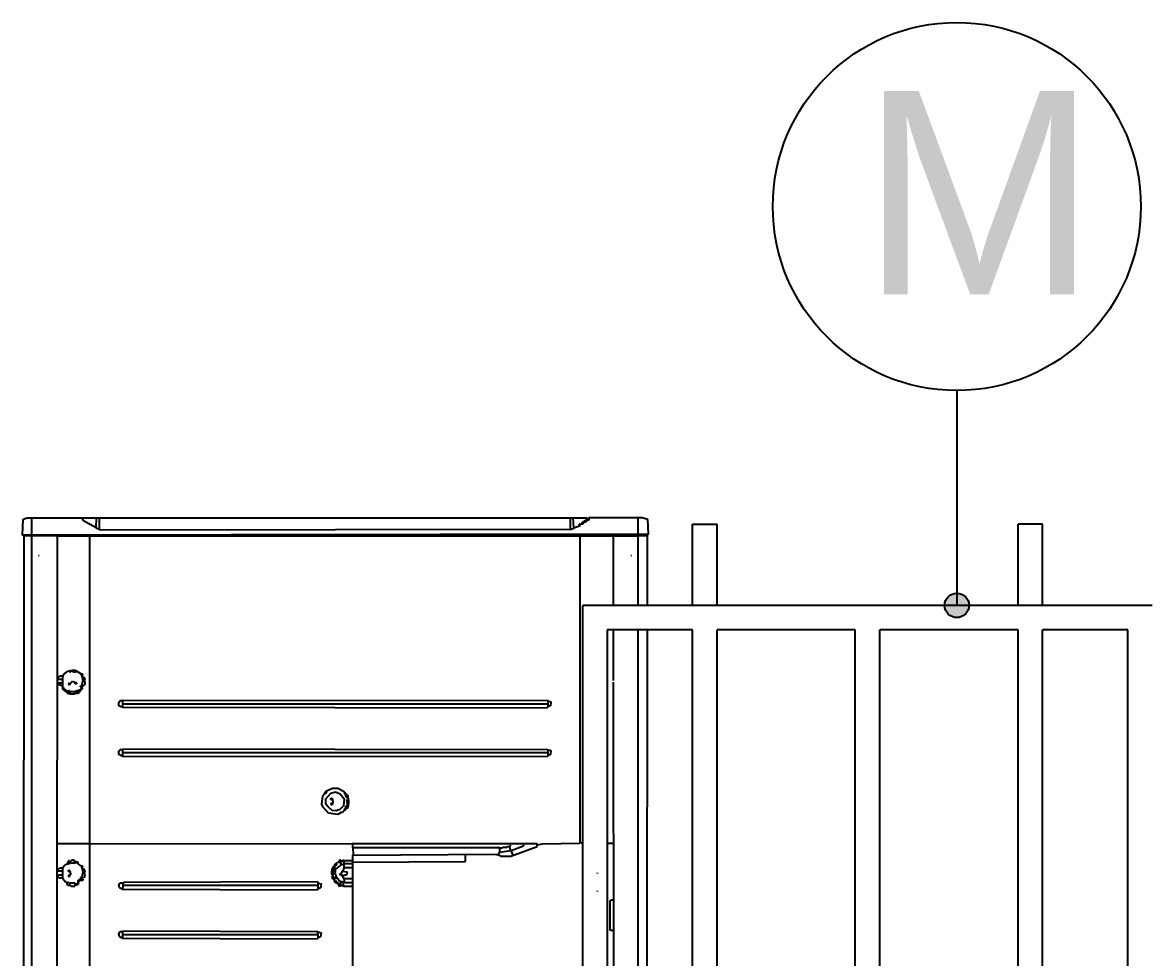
# Model space of a CAD drawing. Extents: x 3792242 to 5145247, y -1546315 to -1031918.
# Drawn here: x 4214441 to 4215822, y -1514847 to -1513697 of the extents above; entities that cross this region are included whole.
import ezdxf

# ---------------------------------------------------------------- set-up
doc = ezdxf.new("R2010")
doc.units = 0
doc.header["$MEASUREMENT"] = 0
for name, color, linetype in [('TENKÁ', 7, 'CONTINUOUS'), ('tzb', 153, 'CONTINUOUS'), ('ZZ-chladenie', 133, 'CONTINUOUS')]:
    doc.layers.add(name, color=color, linetype=linetype)
doc.styles.add('ARIAL', font='arial.ttf')

msp = doc.modelspace()

# ---------------------------------------------------------------- hatches: boundary and pattern name
at = {"layer": 'TENKÁ', "ltscale": 0.25}
h = msp.add_hatch(color=256, dxfattribs=at)
h.dxf.hatch_style = 1
h.paths.add_polyline_path([(4215574.085, -1514413.77, 1), (4215604.085, -1514413.77, 1)])

# ---------------------------------------------------------------- linework, layer by layer
msp.add_line((4215589.085, -1514149.711), (4215589.085, -1514413.77), dxfattribs=at)
at = {"layer": 'TENKÁ', "color": 8}
for p, q in [((4215264.314, -1514413.77), (4215264.314, -1514313.77)), ((4215264.314, -1514313.77), (4215294.314, -1514313.77)), ((4215294.314, -1514413.77), (4215294.314, -1514313.77)), ((4215694.314, -1514313.77), (4215664.314, -1514313.77)), ((4215664.314, -1514413.77), (4215664.314, -1514313.77)), ((4215694.314, -1514413.77), (4215694.314, -1514313.77))]:
    msp.add_line(p, q, dxfattribs=at)
at = {"layer": 'TENKÁ', "ltscale": 0.25}
for centre, radius in [((4215589.085, -1513923.539), 226.172), ((4215589.085, -1514413.77), 15)]:
    msp.add_circle(centre, radius, dxfattribs=at)
at = {"layer": 'tzb', "color": 8, "ltscale": 0.25}
for p, q in [((4215129.314, -1517523.77), (4215129.314, -1514413.77)), ((4215829.314, -1514413.77), (4215129.314, -1514413.77)), ((4215159.314, -1514443.77), (4215159.314, -1515953.77)), ((4215264.314, -1514443.77), (4215159.314, -1514443.77)), ((4215264.314, -1515953.77), (4215264.314, -1514443.77)), ((4215464.314, -1514443.77), (4215294.314, -1514443.77)), ((4215294.314, -1515953.77), (4215294.314, -1514443.77)), ((4215464.314, -1515953.77), (4215464.314, -1514443.77)), ((4215664.314, -1514443.77), (4215494.314, -1514443.77)), ((4215494.314, -1515953.77), (4215494.314, -1514443.77)), ((4215664.314, -1515953.77), (4215664.314, -1514443.77)), ((4215799.314, -1514443.77), (4215694.314, -1514443.77)), ((4215694.314, -1515953.77), (4215694.314, -1514443.77)), ((4215799.314, -1515953.77), (4215799.314, -1514443.77))]:
    msp.add_line(p, q, dxfattribs=at)
at = {"layer": 'ZZ-chladenie', "color": 9}
for p, q in [((4214440.599, -1514327.484), (4214441.305, -1514307.714)), ((4214441.305, -1514307.714), (4214446.247, -1514306.302)), ((4214446.247, -1514306.302), (4215134.649, -1514306.302)), ((4214451.896, -1515372.443), (4214451.896, -1514306.302)), ((4214514.028, -1514306.302), (4214514.028, -1514305.597)), ((4214515.441, -1514309.833), (4214514.028, -1514306.302)), ((4214530.973, -1514318.305), (4214515.441, -1514309.833)), ((4214530.973, -1514319.012), (4214531.68, -1514305.597)), ((4214535.21, -1514320.424), (4214535.21, -1514305.597)), ((4215114.174, -1514320.424), (4215114.174, -1514305.597)), ((4215118.41, -1514319.012), (4215117.704, -1514305.597)), ((4215126.176, -1514314.069), (4215124.764, -1514314.069)), ((4215124.764, -1514314.069), (4215124.764, -1514315.481)), ((4215126.176, -1514314.069), (4215126.883, -1514314.069)), ((4215126.176, -1514315.481), (4215126.176, -1514314.069)), ((4215126.883, -1514314.069), (4215127.588, -1514313.363)), ((4215127.588, -1514313.363), (4215128.295, -1514313.363)), ((4215131.119, -1514311.951), (4215128.295, -1514311.951)), ((4215128.295, -1514311.951), (4215128.295, -1514313.363)), ((4215128.295, -1514313.363), (4215129.707, -1514313.363)), ((4215129.707, -1514313.363), (4215129.707, -1514311.951)), ((4215133.943, -1514308.421), (4215130.413, -1514310.539)), ((4215130.413, -1514310.539), (4215130.413, -1514311.951)), ((4215135.355, -1514309.126), (4215131.119, -1514311.951)), ((4215132.531, -1514309.833), (4215131.825, -1514310.539)), ((4215131.825, -1514311.245), (4215131.825, -1514311.951)), ((4215133.237, -1514310.539), (4215132.531, -1514309.833)), ((4215133.237, -1514310.539), (4215133.943, -1514310.539)), ((4215135.355, -1514308.421), (4215133.943, -1514308.421)), ((4215133.943, -1514309.833), (4215133.943, -1514309.126)), ((4215133.943, -1514310.539), (4215133.943, -1514309.833)), ((4215134.649, -1514306.302), (4215135.355, -1514308.421)), ((4215135.355, -1514308.421), (4215136.062, -1514307.714)), ((4215135.355, -1514309.126), (4215135.355, -1514309.833)), ((4215136.767, -1514309.126), (4215135.355, -1514309.126)), ((4215136.062, -1514307.714), (4215136.767, -1514307.714)), ((4215202.43, -1514306.302), (4215136.767, -1514306.302)), ((4215136.767, -1514306.302), (4215136.767, -1514309.126)), ((4215197.488, -1514413.77), (4215197.488, -1514306.302)), ((4215209.491, -1514308.421), (4215202.43, -1514306.302)), ((4215210.197, -1514326.072), (4215209.491, -1514308.421)), ((4215210.197, -1514326.072), (4214440.599, -1514327.484)), ((4214442.717, -1514328.19), (4214440.599, -1514327.484)), ((4214530.973, -1514318.305), (4214531.68, -1514317.6)), ((4214536.622, -1514321.13), (4214530.973, -1514319.012)), ((4215114.174, -1514320.424), (4214536.622, -1514321.13)), ((4215114.174, -1514320.424), (4215118.41, -1514319.012)), ((4215118.41, -1514318.305), (4215126.176, -1514315.481)), ((4215208.712, -1514413.77), (4215208.785, -1514327.484)), ((4215208.785, -1514327.484), (4215210.197, -1514326.072)), ((4214442.125, -1515613.77), (4214442.717, -1514328.19)), ((4214451.896, -1514328.19), (4214442.717, -1514328.19)), ((4214481.55, -1514328.19), (4214451.896, -1514328.19)), ((4214482.256, -1514328.896), (4214481.55, -1514328.19)), ((4214482.962, -1514328.896), (4214482.256, -1514328.896)), ((4214482.962, -1514328.896), (4214483.668, -1514328.896)), ((4214483.03, -1515613.77), (4214483.668, -1514328.19)), ((4214483.668, -1514328.19), (4215197.488, -1514328.19)), ((4214523.207, -1515613.77), (4214523.207, -1514328.19)), ((4215126.176, -1514705.222), (4215126.176, -1514328.19)), ((4215167.128, -1514328.896), (4215167.834, -1514328.19)), ((4215167.128, -1514413.77), (4215167.128, -1514328.896)), ((4215208.079, -1514328.19), (4215197.488, -1514328.19)), ((4214461.074, -1514352.902), (4214460.368, -1514352.902)), ((4215189.016, -1514352.902), (4215188.309, -1514352.902)), ((4215167.128, -1514506.116), (4215167.128, -1514443.77)), ((4215197.488, -1515613.77), (4215197.488, -1514443.77)), ((4215207.694, -1515613.77), (4215208.686, -1514443.77)), ((4214496.377, -1514494.819), (4214502.025, -1514493.407)), ((4214501.319, -1514494.113), (4214501.319, -1514493.407)), ((4214502.025, -1514493.407), (4214506.262, -1514493.407)), ((4214506.262, -1514493.407), (4214506.262, -1514496.231)), ((4214483.668, -1514502.585), (4214482.962, -1514502.585)), ((4214483.668, -1514502.585), (4214484.374, -1514501.879)), ((4214483.668, -1514502.585), (4214484.374, -1514502.585)), ((4214489.317, -1514504.703), (4214483.668, -1514504.703)), ((4214484.374, -1514502.585), (4214485.08, -1514501.879)), ((4214485.08, -1514501.879), (4214485.08, -1514501.173)), ((4214485.08, -1514501.173), (4214485.786, -1514501.173)), ((4214485.786, -1514501.173), (4214486.492, -1514500.467)), ((4214486.492, -1514500.467), (4214490.729, -1514500.467)), ((4214490.022, -1514501.879), (4214491.434, -1514498.349)), ((4214490.022, -1514513.176), (4214490.022, -1514501.879)), ((4214491.434, -1514498.349), (4214496.377, -1514494.819)), ((4214498.495, -1514494.819), (4214498.495, -1514494.113)), ((4214498.495, -1514494.819), (4214498.495, -1514495.525)), ((4214498.495, -1514495.525), (4214499.907, -1514495.525)), ((4214499.907, -1514495.525), (4214499.907, -1514494.113)), ((4214499.907, -1514508.94), (4214502.025, -1514506.822)), ((4214502.731, -1514495.525), (4214501.319, -1514494.113)), ((4214502.025, -1514506.822), (4214506.968, -1514508.94)), ((4214506.262, -1514496.231), (4214502.731, -1514495.525)), ((4214506.968, -1514494.819), (4214506.262, -1514495.525)), ((4214513.322, -1514498.349), (4214506.968, -1514494.819)), ((4214514.734, -1514498.349), (4214513.322, -1514498.349)), ((4214514.028, -1514501.879), (4214513.322, -1514498.349)), ((4214514.028, -1514499.761), (4214513.322, -1514499.761)), ((4214513.322, -1514515.294), (4214514.734, -1514506.822)), ((4214514.028, -1514499.761), (4214514.734, -1514499.761)), ((4214516.853, -1514502.585), (4214514.028, -1514501.879)), ((4214514.028, -1514501.879), (4214514.734, -1514506.822)), ((4214514.734, -1514499.761), (4214514.734, -1514498.349)), ((4214514.734, -1514506.822), (4214517.558, -1514506.116)), ((4214517.558, -1514506.116), (4214516.853, -1514502.585)), ((4214516.853, -1514506.822), (4214516.853, -1514506.116)), ((4214517.558, -1514507.528), (4214516.853, -1514506.822)), ((4214517.558, -1514511.058), (4214517.558, -1514507.528)), ((4214483.668, -1514508.94), (4214482.962, -1514508.94)), ((4214483.668, -1514508.94), (4214488.61, -1514508.94)), ((4214484.374, -1514511.058), (4214483.668, -1514510.352)), ((4214490.022, -1514513.176), (4214484.374, -1514511.058)), ((4214488.61, -1514508.94), (4214489.317, -1514508.234)), ((4214490.022, -1514516.707), (4214490.022, -1514513.176)), ((4214494.259, -1514520.236), (4214490.022, -1514516.707)), ((4214490.729, -1514516.707), (4214491.434, -1514516)), ((4214491.434, -1514517.412), (4214490.729, -1514516.707)), ((4214492.141, -1514516), (4214491.434, -1514516)), ((4214495.671, -1514519.531), (4214491.434, -1514516)), ((4214491.434, -1514518.119), (4214491.434, -1514517.412)), ((4214492.141, -1514518.119), (4214491.434, -1514518.119)), ((4214492.141, -1514516.707), (4214492.141, -1514516)), ((4214492.847, -1514517.412), (4214492.141, -1514516.707)), ((4214492.847, -1514518.824), (4214492.141, -1514518.119)), ((4214493.553, -1514518.119), (4214492.847, -1514517.412)), ((4214493.553, -1514518.119), (4214492.847, -1514518.824)), ((4214494.259, -1514518.119), (4214493.553, -1514518.119)), ((4214494.259, -1514518.824), (4214494.259, -1514518.119)), ((4214494.259, -1514518.824), (4214494.259, -1514519.531)), ((4214497.083, -1514518.824), (4214494.259, -1514520.236)), ((4214496.377, -1514520.943), (4214495.671, -1514520.236)), ((4214495.671, -1514520.236), (4214495.671, -1514520.943)), ((4214495.671, -1514520.943), (4214496.377, -1514520.943)), ((4214496.377, -1514520.943), (4214497.083, -1514520.236)), ((4214496.377, -1514522.355), (4214496.377, -1514520.943)), ((4214498.495, -1514509.646), (4214497.083, -1514509.646)), ((4214497.083, -1514509.646), (4214497.083, -1514511.058)), ((4214497.083, -1514511.058), (4214498.495, -1514511.058)), ((4214498.495, -1514518.824), (4214497.083, -1514518.824)), ((4214497.083, -1514520.236), (4214497.083, -1514519.531)), ((4214498.495, -1514511.058), (4214499.907, -1514508.94)), ((4214498.495, -1514509.646), (4214499.201, -1514509.646)), ((4214499.201, -1514522.355), (4214498.495, -1514518.824)), ((4214499.201, -1514519.531), (4214504.85, -1514519.531)), ((4214505.555, -1514510.352), (4214505.555, -1514508.94)), ((4214506.968, -1514510.352), (4214505.555, -1514510.352)), ((4214505.555, -1514522.355), (4214506.262, -1514518.824)), ((4214506.262, -1514518.824), (4214511.204, -1514517.412)), ((4214506.968, -1514520.236), (4214506.262, -1514519.531)), ((4214506.262, -1514519.531), (4214506.262, -1514520.236)), ((4214506.968, -1514508.94), (4214506.968, -1514510.352)), ((4214506.968, -1514521.648), (4214506.968, -1514520.236)), ((4214508.38, -1514518.824), (4214508.38, -1514518.119)), ((4214508.38, -1514519.531), (4214508.38, -1514518.824)), ((4214509.086, -1514520.236), (4214508.38, -1514519.531)), ((4214509.086, -1514520.943), (4214509.086, -1514520.236)), ((4214509.086, -1514521.648), (4214509.792, -1514520.943)), ((4214509.792, -1514518.824), (4214509.792, -1514518.119)), ((4214510.498, -1514519.531), (4214509.792, -1514518.824)), ((4214509.792, -1514520.943), (4214510.498, -1514520.943)), ((4214510.498, -1514519.531), (4214514.734, -1514514.588)), ((4214510.498, -1514518.119), (4214510.498, -1514517.412)), ((4214510.498, -1514517.412), (4214511.204, -1514517.412)), ((4214510.498, -1514519.531), (4214511.204, -1514518.824)), ((4214510.498, -1514520.943), (4214510.498, -1514519.531)), ((4214511.204, -1514517.412), (4214513.322, -1514515.294)), ((4214511.91, -1514516.707), (4214511.204, -1514517.412)), ((4214511.204, -1514518.824), (4214511.91, -1514518.119)), ((4214511.91, -1514513.882), (4214511.91, -1514512.47)), ((4214511.91, -1514512.47), (4214513.322, -1514512.47)), ((4214512.616, -1514513.882), (4214511.91, -1514513.882)), ((4214512.616, -1514517.412), (4214511.91, -1514516.707)), ((4214511.91, -1514518.119), (4214512.616, -1514518.119)), ((4214513.322, -1514514.588), (4214512.616, -1514513.882)), ((4214512.616, -1514515.294), (4214513.322, -1514514.588)), ((4214512.616, -1514516), (4214512.616, -1514515.294)), ((4214512.616, -1514517.412), (4214513.322, -1514516.707)), ((4214512.616, -1514518.119), (4214512.616, -1514517.412)), ((4214513.322, -1514512.47), (4214514.028, -1514512.47)), ((4214514.734, -1514514.588), (4214513.322, -1514514.588)), ((4214513.322, -1514516.707), (4214514.028, -1514516)), ((4214514.028, -1514512.47), (4214515.441, -1514512.47)), ((4214514.028, -1514516), (4214514.734, -1514516)), ((4214515.441, -1514512.47), (4214516.146, -1514511.764)), ((4214516.146, -1514511.764), (4214516.853, -1514511.058)), ((4214516.853, -1514511.058), (4214517.558, -1514511.058)), ((4215167.653, -1515613.77), (4215167.128, -1514508.234)), ((4214499.201, -1514522.355), (4214496.377, -1514522.355)), ((4214499.201, -1514522.355), (4214505.555, -1514522.355)), ((4214505.555, -1514521.648), (4214504.85, -1514522.355)), ((4214506.968, -1514521.648), (4214505.555, -1514521.648)), ((4214506.968, -1514521.648), (4214509.086, -1514521.648)), ((4214559.216, -1514532.946), (4214560.628, -1514530.827)), ((4214559.216, -1514537.182), (4214559.216, -1514532.946)), ((4214560.628, -1514530.827), (4214564.158, -1514530.827)), ((4214564.158, -1514538.594), (4214564.158, -1514530.122)), ((4214564.158, -1514530.122), (4215085.932, -1514530.827)), ((4215086.637, -1514535.064), (4214564.158, -1514535.064)), ((4215085.932, -1514530.827), (4215090.168, -1514532.239)), ((4215086.637, -1514537.888), (4215086.637, -1514531.534)), ((4215090.168, -1514532.239), (4215089.462, -1514537.182)), ((4214564.158, -1514539.3), (4214559.216, -1514537.182)), ((4215085.225, -1514540.006), (4214564.158, -1514539.3)), ((4215085.932, -1514538.594), (4215085.225, -1514540.006)), ((4215089.462, -1514537.182), (4215085.932, -1514538.594)), ((4215086.637, -1514537.888), (4215086.637, -1514538.594)), ((4214564.158, -1514598.609), (4214564.158, -1514590.136)), ((4214564.158, -1514590.136), (4215085.932, -1514590.842)), ((4214559.216, -1514592.96), (4214560.628, -1514590.842)), ((4214559.216, -1514597.197), (4214559.216, -1514592.96)), ((4214564.158, -1514599.315), (4214559.216, -1514597.197)), ((4214560.628, -1514590.842), (4214564.158, -1514590.842)), ((4215086.637, -1514595.078), (4214564.158, -1514595.078)), ((4215085.932, -1514600.021), (4214564.158, -1514599.315)), ((4215085.932, -1514590.842), (4215090.168, -1514592.254)), ((4215089.462, -1514597.197), (4215085.932, -1514598.609)), ((4215085.932, -1514598.609), (4215085.932, -1514600.021)), ((4215086.637, -1514597.902), (4215086.637, -1514591.548)), ((4215086.637, -1514597.902), (4215086.637, -1514598.609)), ((4215090.168, -1514592.254), (4215089.462, -1514597.197)), ((4214809.865, -1514648.032), (4214812.689, -1514643.796)), ((4214814.101, -1514644.502), (4214811.277, -1514645.914)), ((4214811.983, -1514644.502), (4214812.689, -1514643.796)), ((4214812.689, -1514645.208), (4214811.983, -1514644.502)), ((4214812.689, -1514643.796), (4214812.689, -1514643.09)), ((4214812.689, -1514643.09), (4214813.395, -1514643.09)), ((4214812.689, -1514643.796), (4214814.101, -1514644.502)), ((4214812.689, -1514645.208), (4214812.689, -1514645.914)), ((4214821.868, -1514638.854), (4214813.395, -1514642.384)), ((4214813.395, -1514642.384), (4214814.807, -1514643.796)), ((4214814.807, -1514643.09), (4214813.395, -1514643.09)), ((4214813.395, -1514651.563), (4214819.749, -1514644.502)), ((4214814.807, -1514643.796), (4214814.807, -1514643.09)), ((4214819.749, -1514644.502), (4214825.398, -1514643.09)), ((4214828.222, -1514638.854), (4214821.868, -1514638.854)), ((4214825.398, -1514643.09), (4214831.047, -1514645.208)), ((4214835.988, -1514643.09), (4214828.222, -1514638.854)), ((4214831.047, -1514645.208), (4214835.988, -1514651.563)), ((4214838.107, -1514644.502), (4214835.988, -1514643.09)), ((4214836.695, -1514644.502), (4214836.695, -1514643.796)), ((4214836.695, -1514645.914), (4214836.695, -1514644.502)), ((4214837.401, -1514645.914), (4214836.695, -1514645.914)), ((4214838.107, -1514646.62), (4214837.401, -1514645.914)), ((4214838.107, -1514648.739), (4214838.107, -1514644.502)), ((4214808.453, -1514657.917), (4214809.865, -1514648.032)), ((4214809.865, -1514661.447), (4214808.453, -1514657.917)), ((4214813.395, -1514657.917), (4214813.395, -1514651.563)), ((4214816.219, -1514661.447), (4214813.395, -1514657.917)), ((4214819.749, -1514652.268), (4214819.749, -1514650.856)), ((4214819.749, -1514650.856), (4214821.161, -1514650.856)), ((4214822.573, -1514653.68), (4214819.749, -1514652.268)), ((4214821.161, -1514657.211), (4214819.749, -1514657.211)), ((4214819.749, -1514657.211), (4214819.749, -1514658.623)), ((4214819.749, -1514658.623), (4214821.161, -1514658.623)), ((4214821.161, -1514650.856), (4214821.161, -1514652.268)), ((4214821.161, -1514658.623), (4214822.573, -1514656.505)), ((4214821.161, -1514657.211), (4214821.868, -1514657.211)), ((4214822.573, -1514656.505), (4214822.573, -1514653.68)), ((4214835.988, -1514651.563), (4214835.283, -1514660.035)), ((4214839.519, -1514646.62), (4214838.107, -1514646.62)), ((4214838.813, -1514648.032), (4214838.107, -1514648.032)), ((4214841.637, -1514652.268), (4214838.107, -1514648.739)), ((4214839.519, -1514647.326), (4214838.813, -1514648.032)), ((4214839.519, -1514647.326), (4214839.519, -1514646.62)), ((4214840.931, -1514647.326), (4214839.519, -1514647.326)), ((4214839.519, -1514652.975), (4214840.225, -1514652.268)), ((4214839.519, -1514656.505), (4214839.519, -1514652.975)), ((4214840.225, -1514657.211), (4214839.519, -1514656.505)), ((4214839.519, -1514659.329), (4214839.519, -1514658.623)), ((4214839.519, -1514658.623), (4214840.931, -1514658.623)), ((4214840.225, -1514660.035), (4214839.519, -1514659.329)), ((4214840.931, -1514649.444), (4214840.225, -1514649.444)), ((4214840.225, -1514649.444), (4214840.931, -1514650.151)), ((4214840.931, -1514650.856), (4214840.225, -1514650.856)), ((4214840.931, -1514657.211), (4214840.225, -1514657.211)), ((4214840.931, -1514649.444), (4214840.931, -1514647.326)), ((4214840.931, -1514650.151), (4214840.931, -1514650.856)), ((4214840.931, -1514662.154), (4214841.637, -1514656.505)), ((4214840.931, -1514657.211), (4214841.637, -1514657.211)), ((4214841.637, -1514656.505), (4214841.637, -1514652.268)), ((4214816.925, -1514669.214), (4214809.865, -1514661.447)), ((4214821.161, -1514665.684), (4214816.219, -1514661.447)), ((4214828.222, -1514670.626), (4214816.925, -1514669.214)), ((4214826.104, -1514666.39), (4214821.161, -1514665.684)), ((4214829.634, -1514664.978), (4214826.104, -1514666.39)), ((4214832.459, -1514668.508), (4214828.222, -1514670.626)), ((4214830.34, -1514664.978), (4214829.634, -1514664.978)), ((4214835.283, -1514660.035), (4214830.34, -1514664.978)), ((4214833.871, -1514668.508), (4214832.459, -1514668.508)), ((4214836.695, -1514664.978), (4214833.871, -1514668.508)), ((4214836.695, -1514664.978), (4214835.988, -1514665.684)), ((4214836.695, -1514663.566), (4214840.931, -1514662.154)), ((4214836.695, -1514664.978), (4214836.695, -1514663.566)), ((4214836.695, -1514664.978), (4214838.107, -1514664.978)), ((4214838.107, -1514660.742), (4214838.813, -1514660.035)), ((4214838.107, -1514663.566), (4214838.107, -1514660.742)), ((4214838.813, -1514661.447), (4214838.107, -1514661.447)), ((4214838.107, -1514664.978), (4214838.107, -1514663.566)), ((4214838.813, -1514660.035), (4214840.225, -1514660.035)), ((4214839.519, -1514662.154), (4214838.813, -1514661.447)), ((4214483.668, -1514707.341), (4214482.962, -1514707.341)), ((4214484.374, -1514706.635), (4214483.668, -1514707.341)), ((4214522.501, -1514706.635), (4214484.374, -1514706.635)), ((4214523.207, -1514707.341), (4214522.501, -1514706.635)), ((4214845.873, -1514706.635), (4214523.207, -1514707.341)), ((4215073.223, -1514706.635), (4214845.873, -1514706.635)), ((4214846.579, -1514708.047), (4214845.873, -1514707.341)), ((4214846.579, -1514711.577), (4214846.579, -1514708.047)), ((4215027.329, -1514711.577), (4214846.579, -1514711.577)), ((4214846.579, -1514711.577), (4214847.286, -1514720.05)), ((4215027.329, -1514711.577), (4215030.153, -1514711.577)), ((4215027.329, -1514717.226), (4215027.329, -1514711.577)), ((4215030.153, -1514711.577), (4215030.859, -1514710.871)), ((4215030.859, -1514710.871), (4215035.802, -1514710.871)), ((4215035.802, -1514710.871), (4215036.508, -1514710.165)), ((4215036.508, -1514710.165), (4215039.332, -1514710.165)), ((4215039.332, -1514710.165), (4215040.744, -1514708.047)), ((4215040.744, -1514715.108), (4215039.332, -1514710.165)), ((4215040.744, -1514722.168), (4215073.223, -1514710.165)), ((4215041.45, -1514715.108), (4215056.277, -1514709.459)), ((4215056.277, -1514709.459), (4215056.984, -1514708.047)), ((4215073.223, -1514710.165), (4215073.223, -1514706.635)), ((4215073.929, -1514708.047), (4215079.577, -1514706.635)), ((4215079.577, -1514706.635), (4215125.471, -1514705.929)), ((4215125.471, -1514705.929), (4215126.176, -1514705.222)), ((4215126.883, -1514705.929), (4215126.176, -1514705.222)), ((4215129.314, -1514705.929), (4215126.883, -1514705.929)), ((4215159.314, -1514705.929), (4215165.715, -1514705.929)), ((4215165.715, -1514705.929), (4215166.422, -1514705.222)), ((4215166.422, -1514705.222), (4215167.128, -1514705.222)), ((4214497.083, -1514727.816), (4214494.965, -1514732.053)), ((4214498.495, -1514727.816), (4214497.083, -1514727.816)), ((4214499.201, -1514730.641), (4214498.495, -1514727.816)), ((4214501.319, -1514727.11), (4214499.201, -1514728.522)), ((4214504.143, -1514727.11), (4214501.319, -1514727.11)), ((4214505.555, -1514729.934), (4214504.143, -1514727.11)), ((4214505.555, -1514728.522), (4214506.968, -1514728.522)), ((4214830.34, -1514727.11), (4214828.928, -1514729.934)), ((4214831.752, -1514727.11), (4214830.34, -1514727.11)), ((4214832.459, -1514729.229), (4214831.752, -1514727.11)), ((4214831.752, -1514729.229), (4214832.459, -1514728.522)), ((4214833.871, -1514728.522), (4214832.459, -1514728.522)), ((4214835.988, -1514727.816), (4214833.871, -1514727.11)), ((4214833.871, -1514727.11), (4214833.871, -1514728.522)), ((4214833.871, -1514728.522), (4214835.283, -1514727.816)), ((4214835.988, -1514736.995), (4214835.988, -1514727.816)), ((4214845.873, -1514727.816), (4214836.695, -1514727.816)), ((4214845.873, -1514729.229), (4214984.966, -1514728.522)), ((4214846.579, -1514720.756), (4215022.387, -1514719.344)), ((4214846.579, -1515613.77), (4214846.579, -1514720.756)), ((4214847.286, -1514720.05), (4214847.286, -1514720.756)), ((4214984.966, -1514720.05), (4214984.966, -1514719.344)), ((4214984.966, -1514728.522), (4214984.966, -1514720.05)), ((4215022.387, -1514719.344), (4215026.623, -1514720.756)), ((4215025.917, -1514720.05), (4215027.329, -1514717.226)), ((4215026.623, -1514720.756), (4215028.035, -1514722.168)), ((4215027.329, -1514717.226), (4215040.744, -1514715.108)), ((4215028.035, -1514722.168), (4215040.744, -1514722.168)), ((4215043.569, -1514720.756), (4215041.45, -1514715.108)), ((4214483.668, -1514738.407), (4214482.962, -1514738.407)), ((4214483.668, -1514738.407), (4214484.374, -1514737.701)), ((4214483.668, -1514738.407), (4214484.374, -1514738.407)), ((4214489.317, -1514740.525), (4214483.668, -1514740.525)), ((4214484.374, -1514738.407), (4214485.08, -1514737.701)), ((4214485.08, -1514737.701), (4214485.08, -1514736.995)), ((4214485.08, -1514736.995), (4214485.786, -1514736.995)), ((4214485.786, -1514736.995), (4214486.492, -1514736.289)), ((4214486.492, -1514736.289), (4214490.729, -1514736.289)), ((4214490.022, -1514737.701), (4214491.434, -1514734.171)), ((4214490.022, -1514749.704), (4214490.022, -1514737.701)), ((4214491.434, -1514734.171), (4214493.553, -1514732.053)), ((4214493.553, -1514732.053), (4214499.201, -1514730.641)), ((4214497.083, -1514740.525), (4214497.083, -1514739.113)), ((4214497.083, -1514739.113), (4214498.495, -1514739.113)), ((4214500.613, -1514742.644), (4214497.083, -1514740.525)), ((4214498.495, -1514739.113), (4214498.495, -1514740.525)), ((4214498.495, -1514746.88), (4214500.613, -1514742.644)), ((4214504.85, -1514730.641), (4214499.201, -1514730.641)), ((4214506.968, -1514729.229), (4214504.85, -1514730.641)), ((4214505.555, -1514729.934), (4214505.555, -1514730.641)), ((4214509.086, -1514729.229), (4214506.968, -1514729.229)), ((4214507.674, -1514730.641), (4214506.968, -1514729.934)), ((4214506.968, -1514729.934), (4214507.674, -1514729.934)), ((4214509.086, -1514730.641), (4214507.674, -1514730.641)), ((4214509.086, -1514731.347), (4214509.086, -1514729.229)), ((4214513.322, -1514734.171), (4214509.086, -1514731.347)), ((4214514.734, -1514734.171), (4214513.322, -1514734.171)), ((4214514.028, -1514737.701), (4214513.322, -1514734.171)), ((4214514.028, -1514735.583), (4214513.322, -1514735.583)), ((4214514.028, -1514735.583), (4214514.734, -1514735.583)), ((4214516.853, -1514738.407), (4214514.028, -1514737.701)), ((4214514.028, -1514737.701), (4214514.734, -1514742.644)), ((4214514.028, -1514748.292), (4214514.734, -1514742.644)), ((4214514.734, -1514735.583), (4214514.734, -1514734.171)), ((4214514.734, -1514742.644), (4214517.558, -1514741.937)), ((4214517.558, -1514741.937), (4214516.853, -1514738.407)), ((4214516.853, -1514742.644), (4214516.853, -1514741.937)), ((4214517.558, -1514746.88), (4214516.853, -1514742.644)), ((4214821.161, -1514736.289), (4214820.456, -1514741.232)), ((4214820.456, -1514741.232), (4214820.456, -1514744.056)), ((4214825.398, -1514736.289), (4214821.161, -1514736.289)), ((4214822.573, -1514737.701), (4214821.161, -1514737.701)), ((4214821.161, -1514748.292), (4214823.28, -1514742.644)), ((4214821.868, -1514739.113), (4214822.573, -1514737.701)), ((4214823.28, -1514742.644), (4214821.868, -1514739.113)), ((4214822.573, -1514735.583), (4214822.573, -1514734.877)), ((4214822.573, -1514734.877), (4214823.985, -1514734.877)), ((4214822.573, -1514739.113), (4214824.692, -1514736.995)), ((4214825.398, -1514739.819), (4214822.573, -1514739.113)), ((4214823.28, -1514742.644), (4214825.398, -1514741.937)), ((4214823.985, -1514734.877), (4214827.516, -1514731.347)), ((4214823.985, -1514736.289), (4214824.692, -1514732.053)), ((4214825.398, -1514737.701), (4214823.985, -1514737.701)), ((4214824.692, -1514732.053), (4214826.81, -1514729.934)), ((4214824.692, -1514732.759), (4214825.398, -1514732.053)), ((4214825.398, -1514733.465), (4214824.692, -1514732.759)), ((4214825.398, -1514733.465), (4214824.692, -1514732.759)), ((4214824.692, -1514736.995), (4214825.398, -1514737.701)), ((4214824.692, -1514742.644), (4214824.692, -1514741.937)), ((4214825.398, -1514743.349), (4214824.692, -1514742.644)), ((4214825.398, -1514732.053), (4214825.398, -1514731.347)), ((4214825.398, -1514731.347), (4214826.104, -1514731.347)), ((4214826.104, -1514732.759), (4214825.398, -1514733.465)), ((4214825.398, -1514741.937), (4214825.398, -1514736.289)), ((4214825.398, -1514739.819), (4214826.104, -1514739.819)), ((4214827.516, -1514731.347), (4214826.104, -1514731.347)), ((4214826.104, -1514737.701), (4214833.164, -1514732.053)), ((4214826.104, -1514732.759), (4214826.81, -1514732.759)), ((4214826.81, -1514729.934), (4214832.459, -1514729.229)), ((4214826.81, -1514732.759), (4214826.81, -1514732.053)), ((4214831.047, -1514744.056), (4214833.164, -1514742.644)), ((4214831.752, -1514729.934), (4214831.752, -1514729.229)), ((4214831.752, -1514730.641), (4214831.752, -1514729.934)), ((4214832.459, -1514731.347), (4214831.752, -1514730.641)), ((4214832.459, -1514732.053), (4214832.459, -1514731.347)), ((4214833.164, -1514732.053), (4214835.988, -1514731.347)), ((4214833.164, -1514742.644), (4214833.871, -1514740.525)), ((4214833.871, -1514740.525), (4214839.519, -1514741.232)), ((4214834.576, -1514740.525), (4214835.988, -1514736.995)), ((4214846.579, -1514736.289), (4214836.695, -1514736.289)), ((4214845.873, -1514731.347), (4214837.401, -1514731.347)), ((4214839.519, -1514741.232), (4214838.813, -1514745.468)), ((4215147.358, -1514743.349), (4215147.358, -1514742.644)), ((4214483.668, -1514744.761), (4214482.962, -1514744.761)), ((4214483.668, -1514744.761), (4214488.61, -1514744.761)), ((4214484.374, -1514747.586), (4214483.668, -1514746.88)), ((4214485.08, -1514748.292), (4214484.374, -1514747.586)), ((4214485.786, -1514748.998), (4214485.08, -1514748.292)), ((4214490.022, -1514748.998), (4214485.786, -1514748.998)), ((4214488.61, -1514744.761), (4214489.317, -1514744.056)), ((4214493.553, -1514753.94), (4214490.022, -1514749.704)), ((4214498.495, -1514754.647), (4214493.553, -1514753.94)), ((4214495.671, -1514756.764), (4214495.671, -1514754.647)), ((4214498.495, -1514745.468), (4214497.083, -1514745.468)), ((4214497.083, -1514745.468), (4214497.083, -1514746.88)), ((4214497.083, -1514746.88), (4214498.495, -1514746.88)), ((4214498.495, -1514745.468), (4214499.201, -1514745.468)), ((4214499.201, -1514758.177), (4214498.495, -1514754.647)), ((4214505.555, -1514755.352), (4214499.201, -1514755.352)), ((4214505.555, -1514758.177), (4214505.555, -1514755.352)), ((4214505.555, -1514756.059), (4214506.968, -1514756.059)), ((4214506.968, -1514756.059), (4214506.968, -1514756.764)), ((4214507.674, -1514756.764), (4214507.674, -1514755.352)), ((4214507.674, -1514755.352), (4214509.086, -1514755.352)), ((4214509.086, -1514753.94), (4214508.38, -1514753.94)), ((4214509.086, -1514751.823), (4214510.498, -1514750.41)), ((4214509.086, -1514755.352), (4214509.086, -1514751.823)), ((4214509.086, -1514753.94), (4214509.792, -1514753.94)), ((4214509.086, -1514755.352), (4214509.086, -1514756.764)), ((4214509.792, -1514751.823), (4214509.792, -1514751.116)), ((4214509.792, -1514751.116), (4214510.498, -1514751.116)), ((4214511.204, -1514751.823), (4214509.792, -1514753.235)), ((4214509.792, -1514753.235), (4214509.792, -1514751.823)), ((4214509.792, -1514753.235), (4214510.498, -1514752.528)), ((4214509.792, -1514753.94), (4214509.792, -1514753.235)), ((4214510.498, -1514750.41), (4214514.734, -1514750.41)), ((4214510.498, -1514752.528), (4214511.204, -1514751.823)), ((4214511.204, -1514751.823), (4214511.91, -1514751.823)), ((4214514.734, -1514751.823), (4214511.204, -1514751.823)), ((4214511.91, -1514749.704), (4214517.558, -1514746.88)), ((4214514.028, -1514748.292), (4214511.91, -1514748.292)), ((4214511.91, -1514748.292), (4214511.91, -1514749.704)), ((4214514.734, -1514750.41), (4214514.734, -1514751.823)), ((4214559.216, -1514757.471), (4214560.628, -1514754.647)), ((4214560.628, -1514754.647), (4214564.158, -1514754.647)), ((4214564.158, -1514762.413), (4214564.864, -1514753.94)), ((4214564.864, -1514753.94), (4214803.51, -1514753.235)), ((4214803.51, -1514753.235), (4214804.216, -1514755.352)), ((4214804.216, -1514761.707), (4214804.216, -1514755.352)), ((4214804.216, -1514755.352), (4214807.746, -1514756.059)), ((4214807.746, -1514756.059), (4214807.04, -1514761.001)), ((4214820.456, -1514744.056), (4214821.868, -1514744.761)), ((4214822.573, -1514750.41), (4214821.161, -1514748.292)), ((4214821.868, -1514744.761), (4214822.573, -1514744.761)), ((4214823.28, -1514747.586), (4214821.868, -1514747.586)), ((4214826.104, -1514748.998), (4214822.573, -1514750.41)), ((4214822.573, -1514750.41), (4214828.222, -1514754.647)), ((4214823.985, -1514748.292), (4214823.28, -1514747.586)), ((4214823.985, -1514748.292), (4214824.692, -1514748.292)), ((4214823.985, -1514749.704), (4214823.985, -1514748.292)), ((4214823.985, -1514751.116), (4214823.985, -1514749.704)), ((4214823.985, -1514753.235), (4214823.985, -1514751.116)), ((4214828.222, -1514756.059), (4214823.985, -1514753.235)), ((4214824.692, -1514748.292), (4214825.398, -1514747.586)), ((4214824.692, -1514753.235), (4214825.398, -1514752.528)), ((4214825.398, -1514753.94), (4214824.692, -1514753.235)), ((4214825.398, -1514744.761), (4214825.398, -1514743.349)), ((4214826.104, -1514745.468), (4214825.398, -1514744.761)), ((4214825.398, -1514747.586), (4214826.104, -1514747.586)), ((4214825.398, -1514752.528), (4214826.104, -1514753.235)), ((4214825.398, -1514754.647), (4214825.398, -1514753.94)), ((4214826.104, -1514754.647), (4214825.398, -1514754.647)), ((4214826.104, -1514746.88), (4214826.104, -1514745.468)), ((4214826.81, -1514747.586), (4214826.104, -1514746.88)), ((4214827.516, -1514748.998), (4214826.104, -1514748.998)), ((4214826.81, -1514753.235), (4214826.104, -1514753.235)), ((4214826.81, -1514755.352), (4214826.104, -1514754.647)), ((4214826.81, -1514748.998), (4214826.81, -1514747.586)), ((4214826.81, -1514748.998), (4214827.516, -1514749.704)), ((4214826.81, -1514753.94), (4214826.81, -1514753.235)), ((4214827.516, -1514754.647), (4214826.81, -1514753.94)), ((4214827.516, -1514754.647), (4214826.81, -1514755.352)), ((4214826.81, -1514755.352), (4214827.516, -1514754.647)), ((4214830.34, -1514752.528), (4214827.516, -1514748.998)), ((4214828.222, -1514754.647), (4214829.634, -1514758.883)), ((4214831.752, -1514756.059), (4214828.222, -1514756.059)), ((4214835.283, -1514753.94), (4214830.34, -1514752.528)), ((4214831.047, -1514745.468), (4214831.047, -1514744.056)), ((4214832.459, -1514744.761), (4214831.047, -1514745.468)), ((4214831.752, -1514755.352), (4214832.459, -1514754.647)), ((4214831.752, -1514756.764), (4214831.752, -1514755.352)), ((4214832.459, -1514744.761), (4214832.459, -1514745.468)), ((4214833.164, -1514744.761), (4214832.459, -1514744.761)), ((4214832.459, -1514754.647), (4214832.459, -1514753.94)), ((4214835.988, -1514749.704), (4214833.164, -1514744.761)), ((4214834.576, -1514746.174), (4214833.871, -1514746.174)), ((4214837.401, -1514745.468), (4214834.576, -1514746.174)), ((4214835.283, -1514758.883), (4214835.283, -1514753.94)), ((4214836.695, -1514754.647), (4214835.988, -1514749.704)), ((4214846.579, -1514749.704), (4214836.695, -1514749.704)), ((4214845.873, -1514754.647), (4214836.695, -1514754.647)), ((4214838.813, -1514745.468), (4214837.401, -1514745.468)), ((4214845.873, -1514754.647), (4214846.579, -1514754.647)), ((4214496.377, -1514757.471), (4214495.671, -1514756.764)), ((4214496.377, -1514758.177), (4214496.377, -1514757.471)), ((4214499.201, -1514758.177), (4214496.377, -1514758.177)), ((4214499.201, -1514758.177), (4214499.907, -1514758.177)), ((4214499.907, -1514758.177), (4214500.613, -1514758.883)), ((4214500.613, -1514758.883), (4214504.85, -1514758.883)), ((4214505.555, -1514757.471), (4214504.85, -1514758.177)), ((4214504.85, -1514758.883), (4214505.555, -1514758.177)), ((4214505.555, -1514757.471), (4214507.674, -1514756.764)), ((4214509.086, -1514756.764), (4214508.38, -1514756.764)), ((4214559.921, -1514761.001), (4214559.216, -1514757.471)), ((4214564.158, -1514763.119), (4214559.921, -1514761.001)), ((4214804.216, -1514758.177), (4214564.158, -1514758.177)), ((4214802.804, -1514763.825), (4214564.158, -1514763.119)), ((4214803.51, -1514762.413), (4214802.804, -1514763.825)), ((4214807.04, -1514761.001), (4214803.51, -1514762.413)), ((4214804.216, -1514761.707), (4214804.216, -1514762.413)), ((4214829.634, -1514758.883), (4214834.576, -1514757.471)), ((4214832.459, -1514757.471), (4214831.752, -1514756.764)), ((4214832.459, -1514758.177), (4214832.459, -1514757.471)), ((4214834.576, -1514757.471), (4214833.871, -1514757.471)), ((4214833.871, -1514757.471), (4214833.871, -1514758.177)), ((4214833.871, -1514758.883), (4214833.871, -1514758.177)), ((4214835.283, -1514758.883), (4214833.871, -1514758.883)), ((4214835.283, -1514757.471), (4214835.988, -1514757.471)), ((4214835.283, -1514758.883), (4214845.167, -1514758.883)), ((4214845.167, -1514758.883), (4214845.873, -1514758.177)), ((4215147.358, -1514765.237), (4215147.358, -1514764.531)), ((4215162.891, -1514777.24), (4215163.597, -1514776.534)), ((4215162.891, -1514812.543), (4215162.891, -1514777.24)), ((4215163.597, -1514776.534), (4215164.303, -1514775.828)), ((4215164.303, -1514775.828), (4215167.834, -1514775.828)), ((4214559.216, -1514817.485), (4214560.628, -1514814.661)), ((4214559.921, -1514821.015), (4214559.216, -1514817.485)), ((4214564.158, -1514823.134), (4214559.921, -1514821.015)), ((4214560.628, -1514814.661), (4214564.158, -1514814.661)), ((4214564.158, -1514822.427), (4214564.158, -1514813.955)), ((4214564.158, -1514813.955), (4214802.804, -1514814.661)), ((4214564.158, -1514818.191), (4214802.804, -1514818.191)), ((4214802.804, -1514823.839), (4214564.158, -1514823.134)), ((4214802.804, -1514814.661), (4214807.746, -1514816.073)), ((4214802.804, -1514818.191), (4214803.51, -1514817.485)), ((4214803.51, -1514822.427), (4214802.804, -1514823.839)), ((4214803.51, -1514817.485), (4214803.51, -1514815.367)), ((4214804.216, -1514818.191), (4214803.51, -1514817.485)), ((4214807.04, -1514821.015), (4214803.51, -1514822.427)), ((4214804.216, -1514821.722), (4214804.216, -1514818.191)), ((4214804.216, -1514821.722), (4214804.216, -1514822.427)), ((4214807.746, -1514816.073), (4214807.04, -1514821.015)), ((4215163.597, -1514813.249), (4215162.891, -1514812.543)), ((4215167.834, -1514813.249), (4215163.597, -1514813.249))]:
    msp.add_line(p, q, dxfattribs=at)

# ---------------------------------------------------------------- texts
at = {"layer": 'TENKÁ', "lineweight": 40, "ltscale": 0.25, "style": 'ARIAL'}
msp.add_text('M', height=250, dxfattribs=at).set_placement((4215470.898, -1514031.43))

doc.saveas('drawing.dxf')
